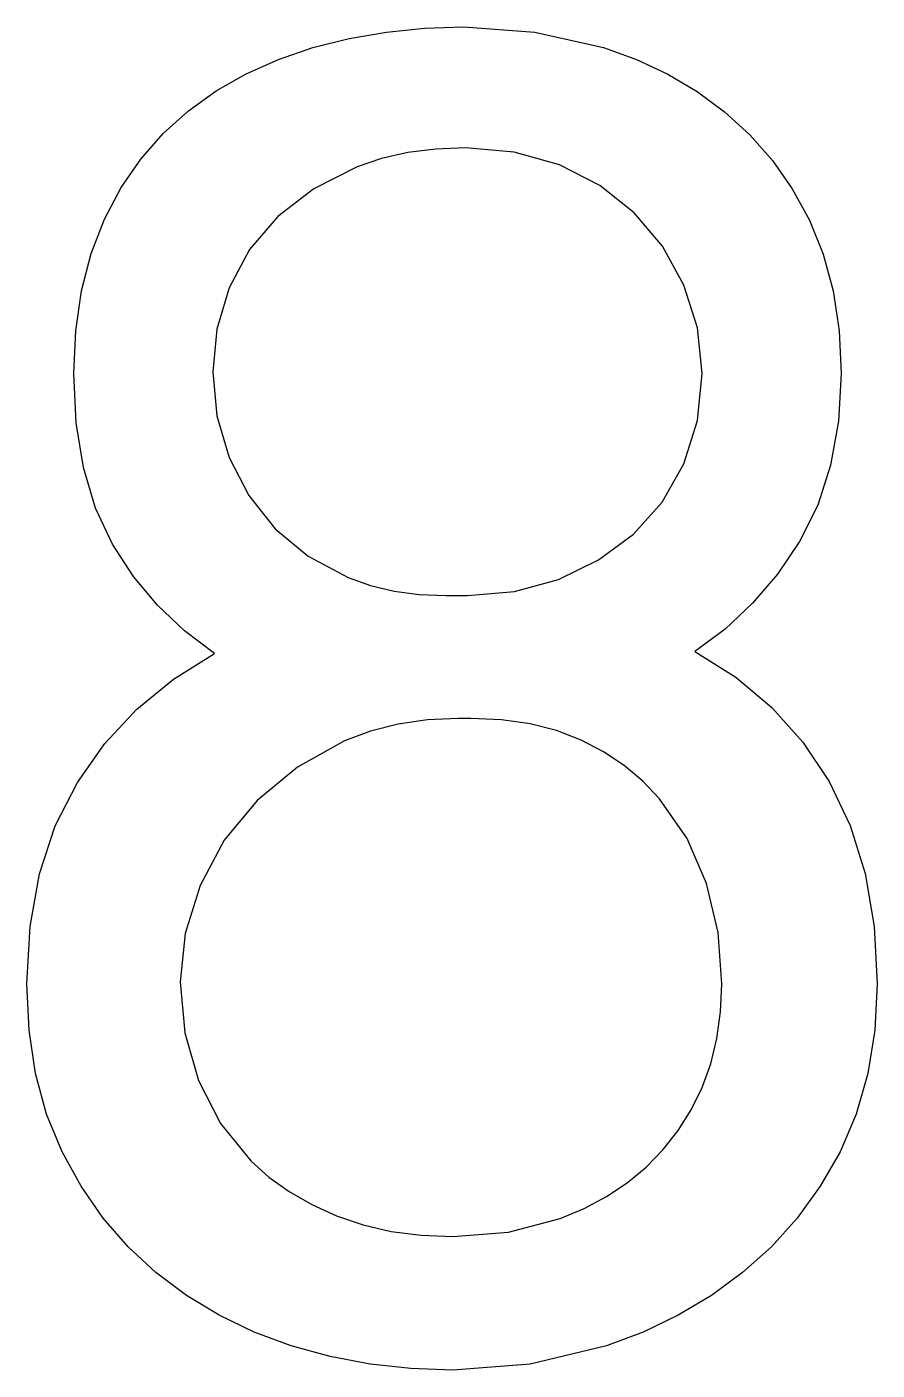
# Model space of a CAD drawing. Extents: x 0.6 to 7.2, y -0.1 to 10.2.
import ezdxf

# ---------------------------------------------------------------- set-up
doc = ezdxf.new("R2010")
doc.units = 0
doc.layers.get('0').update_dxf_attribs({"linetype": 'CONTINUOUS'})

msp = doc.modelspace()

# ---------------------------------------------------------------- linework, layer by layer
at = {"color": 0}
for p, q in [((3.68446, 10.2262), (3.98611, 10.2361)), ((3.98611, 10.2361), (4.53299, 10.1962)), ((2.82639, 10.0764), (3.10454, 10.1463)), ((3.10454, 10.1463), (3.39063, 10.1962)), ((3.39063, 10.1962), (3.68446, 10.2262)), ((4.53299, 10.1962), (5.0625, 10.0764)), ((2.56076, 9.98617), (2.82639, 10.0764)), ((5.0625, 10.0764), (5.31592, 9.98568)), ((2.3125, 9.87506), (2.56076, 9.98617)), ((5.31592, 9.98568), (5.5555, 9.87326)), ((2.0816, 9.74311), (2.3125, 9.87506)), ((5.5555, 9.87326), (5.78119, 9.73915)), ((1.86806, 9.59028), (2.0816, 9.74311)), ((5.78119, 9.73915), (5.99306, 9.58333)), ((1.67399, 9.41581), (1.86806, 9.59028)), ((5.99306, 9.58333), (6.1875, 9.40625)), ((1.50168, 9.21875), (1.67399, 9.41581)), ((6.1875, 9.40625), (6.36111, 9.20833)), ((4, 9.30556), (3.77078, 9.29644)), ((4.375, 9.27257), (4, 9.30556)), ((1.35107, 8.99914), (1.50168, 9.21875)), ((3.35411, 9.22353), (3.16667, 9.15972)), ((3.5555, 9.2691), (3.35411, 9.22353)), ((3.77078, 9.29644), (3.5555, 9.2691)), ((4.72222, 9.17361), (4.375, 9.27257)), ((6.36111, 9.20833), (6.51383, 8.98958)), ((3.16667, 9.15972), (2.83333, 8.99132)), ((5.03293, 9.01563), (4.72222, 9.17361)), ((1.22222, 8.75694), (1.35107, 8.99914)), ((2.83333, 8.99132), (2.55556, 8.77778)), ((5.29861, 8.80556), (5.03293, 9.01563)), ((6.51383, 8.98958), (6.64583, 8.75)), ((5.51557, 8.54861), (5.29861, 8.80556)), ((1.11892, 8.49268), (1.22222, 8.75694)), ((2.55556, 8.77778), (2.33681, 8.52263)), ((6.64583, 8.75), (6.75217, 8.48876)), ((1.04514, 8.20665), (1.11892, 8.49268)), ((2.33681, 8.52263), (2.18056, 8.22917)), ((5.68056, 8.25), (5.51557, 8.54861)), ((6.75217, 8.48876), (6.82813, 8.20492)), ((1.00087, 7.89893), (1.04514, 8.20665)), ((2.18056, 8.22917), (2.08681, 7.91146)), ((5.78472, 7.92014), (5.68056, 8.25)), ((6.82813, 8.20492), (6.87369, 7.89849)), ((0.986111, 7.56944), (1.00087, 7.89893)), ((2.08681, 7.91146), (2.05556, 7.58333)), ((5.81944, 7.56944), (5.78472, 7.92014)), ((6.87369, 7.89849), (6.88889, 7.56944)), ((1.00478, 7.19054), (0.986111, 7.56944)), ((2.05556, 7.58333), (2.08681, 7.24479)), ((5.78472, 7.20833), (5.81944, 7.56944)), ((6.88889, 7.56944), (6.86887, 7.20225)), ((2.08681, 7.24479), (2.18056, 6.92361)), ((1.06076, 6.84549), (1.00478, 7.19054)), ((5.68056, 6.875), (5.78472, 7.20833)), ((6.86887, 7.20225), (6.80897, 6.86458)), ((2.18056, 6.92361), (2.3316, 6.63021)), ((1.15408, 6.53429), (1.06076, 6.84549)), ((5.51383, 6.57992), (5.68056, 6.875)), ((6.80897, 6.86458), (6.70915, 6.55642)), ((2.3316, 6.63021), (2.53472, 6.375)), ((1.28472, 6.25694), (1.15408, 6.53429)), ((5.29167, 6.33333), (5.51383, 6.57992)), ((6.70915, 6.55642), (6.56944, 6.27778)), ((2.53472, 6.375), (2.78993, 6.16325)), ((5.02257, 6.13542), (5.29167, 6.33333)), ((1.44569, 6.00911), (1.28472, 6.25694)), ((6.56944, 6.27778), (6.39931, 6.02696)), ((2.78993, 6.16325), (3.09722, 6)), ((4.71528, 5.98611), (5.02257, 6.13542)), ((1.63021, 5.78646), (1.44569, 6.00911)), ((3.09722, 6), (3.2691, 5.93924)), ((6.39931, 6.02696), (6.20833, 5.80208)), ((3.2691, 5.93924), (3.45139, 5.89583)), ((3.45139, 5.89583), (3.6441, 5.86979)), ((4.01389, 5.86111), (4.37668, 5.89236)), ((4.37668, 5.89236), (4.71528, 5.98611)), ((3.6441, 5.86979), (3.84722, 5.86111)), ((3.84722, 5.86111), (3.94444, 5.86111)), ((3.94444, 5.86111), (4.01389, 5.86111)), ((6.20833, 5.80208), (5.99647, 5.60331)), ((1.83811, 5.58897), (1.63021, 5.78646)), ((2.06944, 5.41667), (1.83811, 5.58897)), ((5.99647, 5.60331), (5.76389, 5.43056)), ((1.75347, 5.21924), (2.06944, 5.41667)), ((5.76389, 5.43056), (6.0785, 5.23269)), ((1.47222, 4.9879), (1.75347, 5.21924)), ((6.0785, 5.23269), (6.35585, 5.00006)), ((1.22569, 4.72271), (1.47222, 4.9879)), ((6.35585, 5.00006), (6.59586, 4.73269)), ((3.48264, 4.87326), (3.26997, 4.81901)), ((3.70747, 4.90582), (3.48264, 4.87326)), ((3.94444, 4.91667), (3.70747, 4.90582)), ((4.04167, 4.91667), (3.94444, 4.91667)), ((4.27686, 4.90625), (4.04167, 4.91667)), ((4.49653, 4.875), (4.27686, 4.90625)), ((4.70053, 4.82292), (4.49653, 4.875)), ((3.26997, 4.81901), (3.06944, 4.74306)), ((4.88889, 4.75), (4.70053, 4.82292)), ((1.01389, 4.42361), (1.22569, 4.72271)), ((3.06944, 4.74306), (2.7066, 4.54172)), ((5.06201, 4.65935), (4.88889, 4.75)), ((5.22043, 4.55388), (5.06201, 4.65935)), ((6.59586, 4.73269), (6.79861, 4.43056)), ((5.3641, 4.43365), (5.22043, 4.55388)), ((2.7066, 4.54172), (2.39583, 4.28472)), ((0.843696, 4.0899), (1.01389, 4.42361)), ((5.49306, 4.29861), (5.3641, 4.43365)), ((6.79861, 4.43056), (6.95964, 4.09375)), ((2.39583, 4.28472), (2.14404, 3.97917)), ((5.70481, 3.99306), (5.49306, 4.29861)), ((0.722168, 3.72054), (0.843696, 4.0899)), ((6.95964, 4.09375), (7.07465, 3.72222)), ((2.14404, 3.97917), (1.95833, 3.63194)), ((5.85417, 3.64583), (5.70481, 3.99306)), ((0.649251, 3.3156), (0.722168, 3.72054)), ((7.07465, 3.72222), (7.14367, 3.31597)), ((1.95833, 3.63194), (1.84375, 3.26215)), ((5.94271, 3.2691), (5.85417, 3.64583)), ((0.625, 2.875), (0.649251, 3.3156)), ((7.14367, 3.31597), (7.16667, 2.875)), ((1.84375, 3.26215), (1.80556, 2.88889)), ((5.97222, 2.875), (5.94271, 3.2691)), ((0.641928, 2.51828), (0.625, 2.875)), ((1.80556, 2.88889), (1.84022, 2.49832)), ((5.96262, 2.65847), (5.97222, 2.875)), ((7.16667, 2.875), (7.14887, 2.51828)), ((5.93397, 2.45318), (5.96262, 2.65847)), ((0.692708, 2.18408), (0.641928, 2.51828)), ((1.84022, 2.49832), (1.94444, 2.13194)), ((7.14887, 2.51828), (7.09549, 2.18408)), ((5.88624, 2.25917), (5.93397, 2.45318)), ((0.777344, 1.87244), (0.692708, 2.18408)), ((5.81944, 2.07639), (5.88624, 2.25917)), ((7.09549, 2.18408), (7.00651, 1.87244)), ((1.94444, 2.13194), (2.11458, 1.8004)), ((5.73525, 1.90539), (5.81944, 2.07639)), ((0.895833, 1.58333), (0.777344, 1.87244)), ((5.63542, 1.74653), (5.73525, 1.90539)), ((7.00651, 1.87244), (6.88194, 1.58333)), ((2.11458, 1.8004), (2.34722, 1.51389)), ((5.51997, 1.59983), (5.63542, 1.74653)), ((1.04248, 1.31684), (0.895833, 1.58333)), ((5.38889, 1.46528), (5.51997, 1.59983)), ((6.88194, 1.58333), (6.72825, 1.31684)), ((2.34722, 1.51389), (2.48742, 1.38846)), ((5.24349, 1.34424), (5.38889, 1.46528)), ((2.48742, 1.38846), (2.6441, 1.27604)), ((5.08507, 1.2379), (5.24349, 1.34424)), ((1.21175, 1.07292), (1.04248, 1.31684)), ((2.6441, 1.27604), (2.81728, 1.1767)), ((6.72825, 1.31684), (6.55203, 1.07292)), ((2.81728, 1.1767), (3.00694, 1.09028)), ((4.72917, 1.06944), (4.91363, 1.14632)), ((4.91363, 1.14632), (5.08507, 1.2379)), ((1.4036, 0.851563), (1.21175, 1.07292)), ((3.00694, 1.09028), (3.21137, 1.0204)), ((4.3316, 0.965278), (4.72917, 1.06944)), ((6.55203, 1.07292), (6.35325, 0.851563)), ((3.21137, 1.0204), (3.42882, 0.970486)), ((3.42882, 0.970486), (3.65929, 0.940539)), ((3.65929, 0.940539), (3.90278, 0.930556)), ((3.90278, 0.930556), (4.3316, 0.965278)), ((1.61806, 0.652778), (1.4036, 0.851563)), ((6.35325, 0.851563), (6.13194, 0.652778)), ((1.85243, 0.476997), (1.61806, 0.652778)), ((6.13194, 0.652778), (5.89193, 0.476997)), ((2.10417, 0.324653), (1.85243, 0.476997)), ((5.89193, 0.476997), (5.63715, 0.324653)), ((2.37326, 0.195747), (2.10417, 0.324653)), ((5.63715, 0.324653), (5.36762, 0.195747)), ((2.65972, 0.090278), (2.37326, 0.195747)), ((5.36762, 0.195747), (5.08333, 0.090278)), ((2.95871, 0.008247), (2.65972, 0.090278)), ((3.26563, -0.050347), (2.95871, 0.008247)), ((5.08333, 0.090278), (4.49653, -0.050347)), ((3.58029, -0.085503), (3.26563, -0.050347)), ((3.90278, -0.097222), (3.58029, -0.085503)), ((4.49653, -0.050347), (3.90278, -0.097222))]:
    msp.add_line(p, q, dxfattribs=at)

doc.saveas('drawing.dxf')
